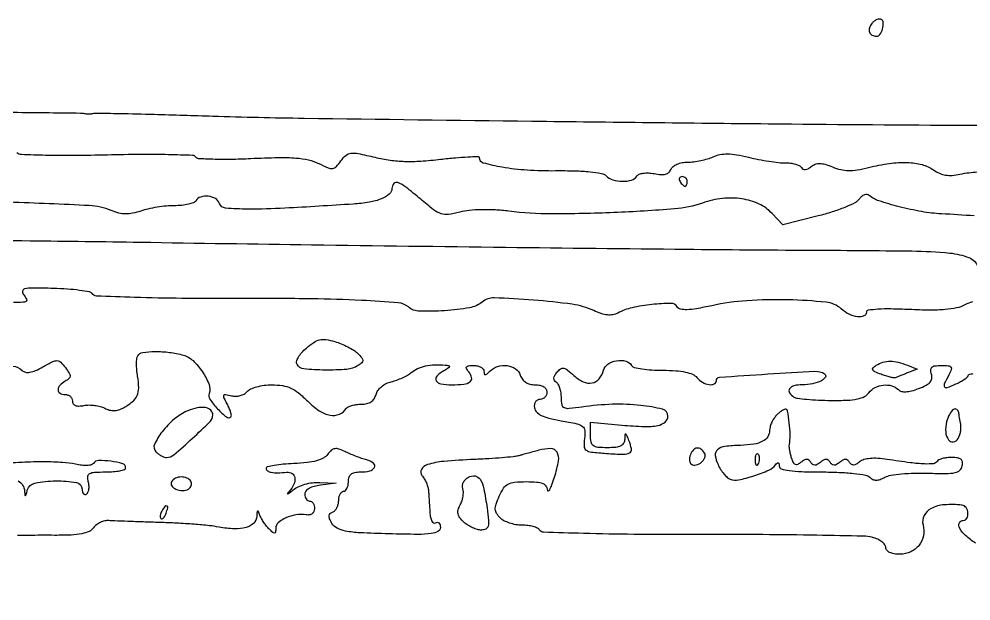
# Model space of a CAD drawing. Extents: x 0 to 5034, y 0 to 2560.
# Drawn here: x 1904 to 2100.6, y 2210.4 to 2330.6 of the extents above; entities that cross this region are included whole.
import ezdxf

# ---------------------------------------------------------------- set-up
doc = ezdxf.new("R2010")
doc.units = 0

msp = doc.modelspace()

# ---------------------------------------------------------------- linework, layer by layer
for points in [[(2080.121983, 2329.64698, 0.095583), (2079.611658, 2328.717562, 0.164461), (2079.624291, 2327.843604, 0.18615), (2080.150787, 2327.229256, 0.124174), (2081.059678, 2327, 0.243814), (2081.798952, 2327.383275, 0.082678), (2082.341344, 2328.508346, 0.08299), (2082.488758, 2329.745051, 0.247437), (2082.069633, 2330.456965, 0.157814), (2081.664621, 2330.556304, 0.080573), (2081.149765, 2330.43395, 0.06707), (2080.607076, 2330.117393, 0.054071)], [(2040.5, 2297, 0.029505), (2040.768994, 2296.617226, 0.035638), (2041.066025, 2296.29375, 0.038439), (2041.34829, 2296.065539, 0.151918), (2041.559017, 2296, 0.210953), (2041.727648, 2296.07446, 0.081139), (2041.870461, 2296.29375, 0.061769), (2041.967655, 2296.617151, 0.042167), (2042, 2297, 0.105053), (2041.918938, 2297.381556, 0.099167), (2041.688914, 2297.70625, 0.09642), (2041.345238, 2297.923877, 0.093332), (2040.940983, 2298, 0.108972), (2040.586039, 2297.921712, 0.182303), (2040.3746, 2297.70625, 0.161196), (2040.343488, 2297.3821, 0.082592)], [(1973.952579, 2261.475543, -0.022041), (1974.788998, 2260.561675, -0.17117), (1974.988591, 2260.028253, -0.221111), (1974.783604, 2259.564537, -0.03889), (1974, 2258.979149, -0.120883), (1971.654146, 2258.193241, -0.024335), (1967.221828, 2258.042446, -0.019986), (1962.816008, 2258.283322, -0.234839), (1961.398773, 2259.163789, -0.199713), (1961.299373, 2259.782342, -0.068893), (1961.635572, 2260.642828, -0.053431), (1962.328974, 2261.620704, -0.034231), (1963.320715, 2262.599444, -0.031246), (1964.851273, 2263.7579, -0.090102), (1966.069127, 2264.281005, -0.092511), (1967.374257, 2264.335181, -0.034086), (1969.183538, 2263.947362, -0.027332), (1970.530438, 2263.480062, -0.0224), (1971.913362, 2262.840136, -0.022963), (1973.13364, 2262.134789, -0.053933)], [(2087.5, 2259.03705), (2089.5, 2258.214671), (2087.5, 2257.453143, 0.001514), (2086.697604, 2257.144835, 0.001789), (2085.940625, 2256.848224, 0.00156), (2085.303246, 2256.593538, 0.011305), (2085, 2256.463221, -0.150813), (2084.677722, 2256.421377, -0.015634), (2083.919571, 2256.576262, -0.018317), (2083.008831, 2256.827743, -0.013666), (2082.024072, 2257.168765, -0.017051), (2080.741085, 2257.70336, -0.164003), (2080.315977, 2258.102587, -0.328666), (2080.37531, 2258.513459, -0.057164), (2081.024072, 2259.036039, -0.070417), (2082.407324, 2259.659214, -0.070749), (2083.906932, 2259.872712, -0.061303), (2085.583762, 2259.666614, -0.036358)], [(1938.816283, 2249.637002, 0.071954), (1936.03582, 2247.914517, 0.053329), (1933.526281, 2245.305403, 0.058813), (1931.960658, 2242.70476, 0.312025), (1932.243116, 2241.156884, 0.040171), (1932.76332, 2240.714169, 0.035528), (1933.368733, 2240.339835, 0.037251), (1933.965415, 2240.081715, 0.083648), (1934.450444, 2240, 0.177793), (1935.95051, 2240.550815, 0.00987), (1939.749547, 2243.90681, 0.009268), (1943.434602, 2247.422148, 0.20022), (1944, 2248.777488, 0.213376), (1943.565143, 2249.750087, 0.142347), (1942.447851, 2250.285823, 0.091907), (1940.764593, 2250.253863, 0.052219)], [(2060.25, 2248.504169, 0.044589), (2059.771502, 2247.851714, 0.034278), (2059.367188, 2247.065779, 0.035187), (2059.089699, 2246.271894, 0.066576), (2059, 2245.601223, -0.143458), (2058.61377, 2244.28279, -0.131703), (2057.566915, 2243.328927, -0.082828), (2055.738819, 2242.739758, -0.029598), (2053, 2242.5, 0.02377), (2049.749595, 2242.253571, 0.147165), (2048.234793, 2241.58538, 0.254507), (2047.788467, 2240.4163, 0.075668), (2048.344403, 2238.517223, 0.033479), (2048.888329, 2237.528083, 0.032247), (2049.56561, 2236.607264, 0.033938), (2050.268955, 2235.876809, 0.091688), (2050.878951, 2235.499798, 0.146379), (2052.575722, 2235.363713, 0.02479), (2055.751033, 2236.209206, 0.025401), (2058.83273, 2237.371254, 0.132853), (2060.234687, 2238.494667, -0.046328), (2060.546727, 2238.847811, -0.274032), (2060.777799, 2238.899385, -0.271475), (2060.935643, 2238.721324, -0.045748), (2060.984687, 2238.25, 0.320935), (2061.421197, 2237.65551, 0.043899), (2063.00956, 2237.285946, 0.027775), (2065.625714, 2237.06218, 0.007448), (2069.8, 2237, -0.010863), (2073.339558, 2236.923091, -0.01664), (2076.398611, 2236.687918, -0.013969), (2078.833445, 2236.349912, -0.156131), (2079.692641, 2235.907359, 0.086804), (2080.317921, 2235.468266, 0.110522), (2081.004089, 2235.315617, 0.086474), (2081.816572, 2235.458239, 0.036294), (2082.834236, 2235.911286, -0.082269), (2084.041966, 2236.321226, -0.017007), (2086.276071, 2236.611145, -0.017447), (2088.923847, 2236.770593, -0.015659), (2091.673866, 2236.753927, 0.007955), (2095.439884, 2236.673071, 0.053134), (2097.302371, 2236.861092, 0.13023), (2098.297721, 2237.361424, 0.164854), (2098.805595, 2238.25, 0.086846), (2098.821369, 2239.070692, 0.186837), (2098.510159, 2239.609907, 0.133295), (2097.820629, 2239.911981, 0.036985), (2096.632341, 2240, 0.029829), (2095.633066, 2239.940333, 0.035896), (2094.709323, 2239.761681, 0.038777), (2093.975399, 2239.501805, 0.15098), (2093.616625, 2239.188702, -0.23241), (2092.854755, 2238.710508, -0.035939), (2091.020048, 2238.651871, -0.023112), (2088.104132, 2238.903593, -0.00544), (2083.259568, 2239.602155, 0.023238), (2081.364626, 2239.806879, 0.038221), (2079.753387, 2239.782303, 0.046674), (2078.471903, 2239.54257, 0.104), (2077.598596, 2239.081827, -0.040114), (2076.899439, 2238.590526, -0.123975), (2076.349706, 2238.429072, -0.170826), (2075.89604, 2238.569116, -0.095141), (2075.5, 2239, 0.084648), (2075.108716, 2239.443912, 0.171511), (2074.675222, 2239.597117, 0.131763), (2074.158243, 2239.458472, 0.042198), (2073.5, 2239, -0.042198), (2072.841757, 2238.541528, -0.131763), (2072.324778, 2238.402883, -0.171511), (2071.891284, 2238.556088, -0.084648), (2071.5, 2239, 0.084648), (2071.108716, 2239.443912, 0.171511), (2070.675222, 2239.597117, 0.131763), (2070.158243, 2239.458472, 0.042198), (2069.5, 2239, -0.042198), (2068.841757, 2238.541528, -0.131763), (2068.324778, 2238.402883, -0.171511), (2067.891284, 2238.556088, -0.084648), (2067.5, 2239, 0.085171), (2067.108494, 2239.443236, 0.171502), (2066.673983, 2239.595794, 0.131355), (2066.155362, 2239.456021, 0.042089), (2065.49507, 2238.995909, -0.059551), (2064.816767, 2238.557529, -0.219894), (2064.319571, 2238.546638, -0.177278), (2063.91713, 2238.930605, -0.037679), (2063.549579, 2239.843792, -0.017694), (2063.324033, 2240.652618, -0.01798), (2063.157606, 2241.47107, -0.018079), (2063.064554, 2242.191238, -0.067513), (2063.083902, 2242.646442, 0.049416), (2063.239152, 2244.618926, 0.023328), (2063.068369, 2247.169685, 0.014433), (2062.722258, 2249.584384, 0.379328), (2062.25, 2249.961963, 0.115339), (2061.879234, 2249.855212, 0.029973), (2061.353125, 2249.518045, 0.028844), (2060.783631, 2249.050382, 0.02593)], [(2095.553053, 2247.355355, 0.078886), (2095.368596, 2245.275573, 0.134103), (2095.939884, 2243.637685, 0.29072), (2096.926006, 2243.217575, 0.216834), (2097.933487, 2243.89238, 0.057395), (2098.236153, 2244.537104, 0.036849), (2098.441315, 2245.338634, 0.03677), (2098.527044, 2246.164681, 0.055712), (2098.468357, 2246.88402, -0.003671), (2098.342024, 2247.557714, -0.003475), (2098.223177, 2248.245618, -0.003452), (2098.126431, 2248.855882, -0.012164), (2098.076511, 2249.25, 0.232013), (2097.661957, 2249.914731, 0.309675), (2096.971818, 2249.884759, 0.113158), (2096.133141, 2248.891908, 0.057603)], [(2042.650663, 2240.532025, 0.052515), (2042.49115, 2239.935939, 0.0638), (2042.47433, 2239.358368, 0.075783), (2042.594901, 2238.88537, 0.15532), (2042.84142, 2238.598008, 0.201697), (2043.840733, 2238.441329, 0.114471), (2044.95006, 2239.005503, 0.122857), (2045.647708, 2239.966627, 0.238621), (2045.569098, 2240.888197, 0.090551), (2044.818057, 2241.720393, 0.196846), (2044.002606, 2241.94369, 0.189342), (2043.241545, 2241.532165, 0.083805)], [(2056.683114, 2238.8125, -0.054073), (2056.461564, 2238.395823, -0.470617), (2056.279315, 2238.37858, -0.168741), (2056.137993, 2238.670344, -0.018894), (2056.078947, 2239.416667, -0.028489), (2056.089945, 2240.112848, -0.077125), (2056.200665, 2240.592839, -0.208169), (2056.385309, 2240.77538, -0.296942), (2056.604167, 2240.729167, -0.126455), (2056.797407, 2240.402231, -0.060344), (2056.876576, 2239.916927, -0.05415), (2056.839148, 2239.359369, -0.051402)], [(1935.495635, 2234.992937, 0.297796), (1935.516867, 2234.153619, 0.139875), (1936.392312, 2233.433007, 0.101471), (1937.764834, 2233.142627, 0.140875), (1938.968425, 2233.480485, 0.086192), (1939.331173, 2233.802209, 0.093967), (1939.551012, 2234.218446, 0.100284), (1939.595054, 2234.663497, 0.113563), (1939.457295, 2235.069098, 0.156901), (1938.666002, 2235.743695, 0.10385), (1937.483348, 2235.968366, 0.102435), (1936.296528, 2235.698754, 0.148498)], [(2000.645142, 2229.57232, -0.010762), (2000.943232, 2226.984685, -0.086674), (2000.848223, 2225.795824, -0.217002), (2000.379092, 2225.215737, -0.116366), (1999.464665, 2225, -0.070393), (1998.642977, 2225.116258, -0.035693), (1997.660601, 2225.477598, -0.034583), (1996.681524, 2226.003552, -0.043394), (1995.860919, 2226.625867, -0.043176), (1995.023415, 2227.526789, -0.114384), (1994.655144, 2228.319601, -0.122262), (1994.685616, 2229.160163, -0.053011), (1995.109181, 2230.204007, 0.04532), (1995.469416, 2231.0541, 0.039833), (1995.689795, 2231.992703, 0.041905), (1995.749333, 2232.876939, 0.087693), (1995.618537, 2233.551694, -0.122346), (1995.543747, 2234.157044, -0.085729), (1995.742137, 2234.818012, -0.077485), (1996.178658, 2235.432975, -0.072284), (1996.791238, 2235.903047, -0.162397), (1998.173599, 2236.166354, -0.226298), (1999.211687, 2235.487921, -0.08757), (1999.980765, 2233.517597, -0.015309)], [(1933.458881, 2228.933469, 0.049364), (1933.242038, 2228.490157, 0.059701), (1933.133355, 2228.040231, 0.070517), (1933.142323, 2227.651151, 0.156651), (1933.276326, 2227.390341, 0.281567), (1933.50546, 2227.335123, 0.118528), (1933.786868, 2227.507038, 0.069269), (1934.083816, 2227.899181, 0.035865), (1934.345077, 2228.456872, 0.029555), (1934.696703, 2229.564815, 0.344086), (1934.525317, 2229.954259, 0.36195), (1934.120758, 2229.871774, 0.030391)]]:
    msp.add_lwpolyline(points, format="xyb", close=True)
for points in [[(2299.409455, 2306.110453, 0.000579), (2255, 2306.46883, -0.000699), (2226.867962, 2306.702596, -0.000718), (2198.984375, 2307.013309, -0.000694), (2174.796345, 2307.351141, -0.003037), (2160.5, 2307.657537, 0.002287), (2147.905071, 2307.94638, 0.000987), (2131.121875, 2308.221332, 0.000977), (2113.25962, 2308.443788, 0.001294), (2097, 2308.572431, -0.001156), (2058.710808, 2308.86483, -0.000565), (2009.872766, 2309.405908, -0.000394), (1962.867811, 2310.016841, -0.004328), (1944, 2310.440312, 0.000504), (1931.875795, 2310.80521, 0.002232), (1924.740767, 2310.980884, 0.001099), (1919.754216, 2311.070432, 0.091042), (1919, 2310.944205, -0.069888), (1918.739982, 2310.889366, -0.023783), (1918.353125, 2310.881337, -0.023112), (1917.919545, 2310.913053, -0.024635), (1917.5, 2310.984422, 0.051655), (1916.688691, 2311.077756, 0.000078), (1901.8125, 2311.243841, 0.000637)], [(1903.525087, 2302.97918, 0.165145), (1904.459477, 2302.621712, 0.003567), (1909.416005, 2302.468401, 0.00769), (1915.33179, 2302.418659, 0.004821), (1922.251939, 2302.533631, -0.004736), (1929.050179, 2302.647729, -0.007546), (1934.864152, 2302.60249, -0.00261), (1939.831809, 2302.462906, -0.251062), (1940.427162, 2302.117854, 0.244757), (1940.989455, 2301.782977, 0.00634), (1944.00959, 2301.648827, 0.012019), (1947.646991, 2301.620923, 0.007749), (1951.859979, 2301.755213, -0.006668), (1957.538776, 2301.948524, -0.02373), (1961.176184, 2301.851172, -0.037143), (1963.772066, 2301.462928, -0.060079), (1965.872598, 2300.713443, 0.015506), (1967.808984, 2299.821317, 0.129822), (1968.754604, 2299.685627, 0.177836), (1969.50035, 2300.06226, 0.035044), (1970.460108, 2301.246509, -0.06027), (1971.497016, 2302.401896, -0.154529), (1972.514622, 2302.84704, -0.077386), (1974.030288, 2302.773115, -0.008062), (1977.518443, 2301.995576, 0.024044), (1980.618147, 2301.407895, 0.027426), (1983.626498, 2301.153232, 0.024076), (1986.953469, 2301.214892, 0.012806), (1991.056097, 2301.594585, -0.006601), (1994.1023, 2301.914682, -0.011111), (1996.666478, 2302.092599, -0.004913), (1998.791269, 2302.171734, -0.422262), (1999, 2301.968646, 0.33776), (1999.827543, 2300.883357, 0.024184), (2003.766266, 2300.004569, 0.026904), (2008.900474, 2299.399208, 0.018265), (2014.785979, 2299.239999, -0.009347), (2018.777492, 2299.203223, -0.018676), (2021.927134, 2298.997401, -0.019009), (2024.279512, 2298.66442, -0.152866), (2025.235979, 2298.164021, 0.125296), (2026.636272, 2297.332041, 0.069313), (2028.615681, 2297.036108, 0.072349), (2030.491189, 2297.289789, 0.186708), (2031.562263, 2298.100744, -0.160981), (2032.032183, 2298.494947, -0.059048), (2032.880257, 2298.721294, -0.049273), (2033.962787, 2298.769379, -0.035845), (2035.159338, 2298.618132, 0.031266), (2036.5329, 2298.431731, 0.081391), (2037.523362, 2298.521168, 0.118731), (2038.206461, 2298.884503, 0.120376), (2038.645046, 2299.517389, -0.136288), (2039.070429, 2300.091938, -0.063328), (2039.874712, 2300.569785, -0.055145), (2040.916912, 2300.891519, -0.047347), (2042.059936, 2301, 0.031592), (2043.326396, 2301.080099, 0.020114), (2044.783165, 2301.324988, 0.020198), (2046.198502, 2301.682106, 0.035008), (2047.334052, 2302.106343, -0.059013), (2048.751444, 2302.559806, -0.051311), (2050.305217, 2302.698797, -0.03978), (2052.184655, 2302.523819, -0.017495), (2054.631105, 2302.009179, 0.012238), (2056.694494, 2301.55242, 0.010761), (2058.868011, 2301.175169, 0.010877), (2060.843943, 2300.919692, 0.031717), (2062.217442, 2300.860025, -0.034558), (2063.303225, 2300.806682, -0.039871), (2064.319226, 2300.602973, -0.043833), (2065.132232, 2300.292133, -0.142051), (2065.55647, 2299.90863, 0.126625), (2065.918204, 2299.561143, 0.149652), (2066.379823, 2299.459706, 0.107207), (2066.940431, 2299.629685, 0.046216), (2067.588124, 2300.073136, -0.080964), (2068.430847, 2300.568203, -0.096729), (2069.336105, 2300.729863, -0.069968), (2070.454614, 2300.554118, -0.02429), (2071.995184, 2300.001995, 0.041398), (2073.681399, 2299.461944, 0.052763), (2075.3011, 2299.263724, 0.044979), (2077.118105, 2299.397607, 0.02081), (2079.438908, 2299.8803, -0.026181), (2083.776421, 2300.733959, -0.044654), (2087.461836, 2300.928459, -0.054906), (2090.49475, 2300.481788, -0.089006), (2092.853342, 2299.39017, 0.050379), (2094.091749, 2298.696904, 0.062839), (2095.356168, 2298.32762, 0.058928), (2096.736669, 2298.271096, 0.037653), (2098.325848, 2298.514641, -0.031992), (2100.171399, 2298.818874, -0.005673), (2103.663263, 2299.127198, -0.006118)], [(2101.276908, 2289.892698, 0.004068), (2094.5, 2290.313326, -0.02991), (2090.418143, 2290.779256, -0.019327), (2085.766446, 2291.780973, -0.01677), (2081.561828, 2293.009584, -0.099934), (2079.584798, 2294.13378, 0.166499), (2079.144947, 2294.312667, 0.106459), (2078.594632, 2294.226215, 0.083559), (2078.014813, 2293.88284, 0.059576), (2077.499197, 2293.32979, -0.1209), (2076.632605, 2292.601656, -0.017763), (2074.525928, 2291.654201, -0.019187), (2071.904811, 2290.701143, -0.015421), (2069.020968, 2289.87333), (2061.713137, 2288.017485), (2059.509765, 2290.394962, 0.097936), (2056.82517, 2292.344693, 0.070964), (2053.276088, 2293.408416, 0.064779), (2049.246604, 2293.489544, 0.057597), (2045.158205, 2292.556766, -0.065629), (2039.347421, 2291.328506, -0.008752), (2026.809763, 2290.578665, -0.010707), (2013.994387, 2290.31183, -0.030914), (2005.134091, 2290.865457, 0.017675), (2002.289859, 2291.118874, 0.018593), (1999.482583, 2291.164734, 0.019856), (1996.957199, 2291.011624, 0.040165), (1994.998679, 2290.654125, -0.032797), (1992.673207, 2290.194185, -0.112829), (1991.15166, 2290.339192, -0.083915), (1989.606363, 2291.157807, -0.013338), (1986.93459, 2293.323994, 0.010273), (1983.863223, 2295.845512, 0.076509), (1982.223653, 2296.771544, 0.30934), (1981.383289, 2296.567146, 0.185121), (1981, 2295.567388, -0.221811), (1980.459064, 2294.408018, -0.078396), (1978.848757, 2293.440089, -0.053671), (1976.324439, 2292.721022, -0.026301), (1973, 2292.327992, -0.002646), (1958.863735, 2291.481697, -0.014754), (1951.271041, 2291.29187, -0.020259), (1946.64572, 2291.50026, -0.287244), (1945.379825, 2292.452576, 0.169231), (1944.528541, 2293.45979, 0.105919), (1943.049669, 2293.954415, 0.107279), (1941.513432, 2293.797131, 0.177183), (1940.5, 2293, -0.167604), (1940.025811, 2292.612524, -0.032507), (1938.949684, 2292.29375, -0.031299), (1937.587256, 2292.073296, -0.024465), (1936.090206, 2292, 0.023843), (1934.406757, 2291.919678, 0.015585), (1932.478144, 2291.67436, 0.015685), (1930.609069, 2291.316733, 0.02876), (1929.118423, 2290.891438, -0.032561), (1927.442946, 2290.427139, -0.055372), (1925.997093, 2290.28995, -0.057105), (1924.587615, 2290.474387, -0.037142), (1923.026313, 2290.989101, 0.08584), (1918.465795, 2292.015812, 0.003651), (1901.896958, 2292.726671, 0.006878)], [(1879.296691, 2284.982025, -0.000966), (1906.269327, 2284.767719, -0.001606), (1929, 2284.470151, 0.000643), (1964.409268, 2283.938388, 0.000446), (2004.447164, 2283.42434, 0.000436), (2041.782052, 2283.010819, 0.001347), (2067, 2282.821426, -0.001627), (2088.357468, 2282.649061, -0.021626), (2096.212381, 2282.219986, -0.0682), (2100.161537, 2281.278616, -0.212432), (2102.044678, 2279.382489, 0.052674)], [(2100.917619, 2272.17281, 0.038439), (2099.352759, 2271.507989, -0.067688), (2097.618197, 2270.887747, -0.031352), (2095.245134, 2270.539866, -0.023269), (2092.089161, 2270.425106, -0.009739), (2087.835614, 2270.551303, 0.008482), (2084.141423, 2270.670202, 0.019584), (2081.365281, 2270.603696, 0.017502), (2079.361904, 2270.406502, 0.375741), (2079, 2269.992907, -0.306719), (2078.476944, 2269.22046, -0.128054), (2077.166886, 2269.055, -0.081887), (2075.414513, 2269.582696, -0.070029), (2073.816885, 2270.665716, 0.160209), (2070.658953, 2272.067809, 0.018649), (2062.840429, 2272.55971, 0.023358), (2054.319942, 2272.379299, 0.036725), (2047.07518, 2271.348779, -0.009436), (2043.908549, 2270.720572, -0.035688), (2041.900805, 2270.507717, -0.061967), (2040.616287, 2270.622989, -0.203737), (2039.935742, 2271.103971, 0.263735), (2038.637395, 2271.815785, 0.022437), (2034.696247, 2271.582604, 0.029215), (2030.591224, 2270.910121, 0.067746), (2027.672, 2269.824376, -0.078923), (2026.653376, 2269.471093, -0.068969), (2025.525544, 2269.427532, -0.055537), (2024.223282, 2269.705202, -0.028593), (2022.672, 2270.32158, 0.073815), (2018.239931, 2271.634584, 0.015824), (2010.24598, 2272.509437, 0.01088), (2002.126564, 2272.961345, 0.183666), (1999.629747, 2272.107681, -0.131602), (1997.037577, 2270.91564, -0.025659), (1991.885374, 2270.304741, -0.024102), (1986.722764, 2270.209123, -0.167297), (1984.392021, 2271.089614, 0.154265), (1982.313323, 2271.935839, 0.007302), (1974.693309, 2272.438618, 0.009704), (1964.455105, 2272.765083, 0.003937), (1950.5, 2272.829217, -0.002763), (1937.623322, 2272.858152, -0.006145), (1927.820117, 2273.054861, -0.002179), (1919.949262, 2273.34395, -0.242289), (1919.064095, 2273.846643, 0.206758), (1918.534674, 2274.19664, 0.01091), (1916.485957, 2274.515804, 0.015698), (1913.963742, 2274.772262, 0.010649), (1911.079588, 2274.912657, 0.004434), (1906.722146, 2274.993162, 0.056864), (1905.101939, 2274.824047, 0.338619), (1904.691455, 2274.33689, 0.187117), (1904.952033, 2273.557797, -0.049323), (1905.527922, 2272.705379, -0.374929), (1905.429583, 2272.269353, -0.148496), (1904.777055, 2272.040936, -0.010471), (1902.822445, 2272, -0.030224)], [(1902.695005, 2258.8764, -0.173891), (1904.643378, 2257.956622, 0.149064), (1905.310299, 2257.601365, 0.092308), (1906.204995, 2257.592948, 0.060415), (1907.375701, 2257.94916, 0.023487), (1908.89301, 2258.706622, -0.011802), (1910.944627, 2259.791411, -0.124978), (1911.862115, 2259.990913, -0.191029), (1912.586276, 2259.674391, -0.034914), (1913.559552, 2258.545304, -0.0201), (1914.338627, 2257.410013, -0.145759), (1914.514325, 2256.779474, -0.214146), (1914.281567, 2256.28461, -0.049798), (1913.50992, 2255.745614, 0.076763), (1912.418427, 2254.892485, 0.189865), (1912.049207, 2253.965054, 0.273104), (1912.455372, 2253.271193, 0.127687), (1913.5, 2253, -0.089563), (1914.072686, 2252.896587, -0.095204), (1914.559375, 2252.60011, -0.099823), (1914.884993, 2252.158026, -0.109396), (1915, 2251.638672, 0.147337), (1915.165809, 2251.088202, 0.157138), (1915.604701, 2250.73767, 0.099943), (1916.345021, 2250.615933, 0.038178), (1917.387941, 2250.733828, -0.046687), (1918.440443, 2250.83473, -0.032785), (1919.62899, 2250.759425, -0.033218), (1920.767662, 2250.534252, -0.057502), (1921.663764, 2250.179948, 0.056301), (1922.624777, 2249.797316, 0.071219), (1923.572676, 2249.678944, 0.069698), (1924.531673, 2249.830888, 0.05109), (1925.525823, 2250.249329, 0.046647), (1927.366811, 2251.491894, 0.115315), (1928.351818, 2252.776259, 0.109779), (1928.692198, 2254.405597, 0.039998), (1928.472689, 2256.76701, -0.021139), (1928.299247, 2258.089839, -0.024254), (1928.2488, 2259.363089, -0.024381), (1928.310564, 2260.433239, -0.112261), (1928.510513, 2261.01701, -0.223212), (1929.527169, 2261.680186, -0.031958), (1932.072528, 2261.871139, -0.034179), (1935.065331, 2261.699328, -0.036684), (1937.935129, 2261.120549, -0.12369), (1939.908294, 2259.994784, -0.053883), (1941.86193, 2257.668413, -0.054114), (1943.214885, 2255.086962, -0.183989), (1943.234892, 2253.220053, 0.245732), (1943.390611, 2252.01702, 0.035509), (1945.001093, 2250.032094, 0.036156), (1946.814921, 2248.356179, 0.38184), (1947.741344, 2248.40801, 0.240531), (1947.836121, 2248.700556, 0.031271), (1947.687575, 2249.360764, 0.030825), (1947.394526, 2250.17502, 0.021078), (1946.967535, 2251.060662, -0.011917), (1946.292071, 2252.398463, -0.235492), (1946.300481, 2252.845171, -0.32781), (1946.645999, 2253.014586, -0.01953), (1947.849747, 2252.749543, 0.067771), (1948.739655, 2252.641839, 0.060837), (1949.660742, 2252.768275, 0.06353), (1950.48409, 2253.101751, 0.091845), (1951.085677, 2253.603235, -0.116984), (1951.800619, 2254.1413, -0.036706), (1953.072778, 2254.5897, -0.034402), (1954.614788, 2254.897017, -0.031996), (1956.222445, 2255, -0.038372), (1958.389141, 2254.833475, -0.069798), (1960.086001, 2254.321966, -0.062725), (1961.692697, 2253.320379, -0.025675), (1963.605058, 2251.594942, 0.050572), (1966.000624, 2249.640485, 0.100427), (1968.263767, 2248.728414, 0.144078), (1970.165144, 2248.92547, 0.158243), (1971.574601, 2250.120707, -0.14484), (1971.95367, 2250.45963, -0.040924), (1972.70294, 2250.741708, -0.037574), (1973.642547, 2250.935251, -0.032018), (1974.652637, 2251, 0.054376), (1975.798289, 2251.124961, 0.091262), (1976.687571, 2251.500218, 0.101775), (1977.320801, 2252.131907, 0.082181), (1977.713111, 2253.010939, -0.096834), (1978.108165, 2253.831182, -0.058417), (1978.853018, 2254.61705, -0.055125), (1979.818134, 2255.256764, -0.060705), (1980.869492, 2255.645247, 0.028044), (1981.986522, 2255.977074, 0.021384), (1983.167913, 2256.459372, 0.021803), (1984.238823, 2257.008696, 0.04655), (1985, 2257.541362, -0.072956), (1986.294642, 2258.349374, -0.048864), (1987.957276, 2258.89052, -0.043779), (1989.891714, 2259.142457, -0.0347), (1992, 2259.084746, -0.030275), (1992.724566, 2258.969844, -0.412344), (1992.855503, 2258.765918, -0.198432), (1992.657326, 2258.478216, -0.012106), (1991.75, 2257.919901, 0.063065), (1990.283047, 2256.796884, 0.333704), (1990.143574, 2255.856816, 0.231806), (1991.090809, 2255.18293, 0.040719), (1993.333333, 2255, 0.026285), (1995.863727, 2255.133116, 0.135706), (1997.156178, 2255.641683, 0.299853), (1997.458198, 2256.486051, 0.113885), (1996.868879, 2257.657991, -0.043547), (1996.398488, 2258.33724, -0.299279), (1996.422808, 2258.723116, -0.210175), (1996.823966, 2258.948531, -0.024411), (1997.877555, 2259, -0.054585), (1998.689496, 2258.911096, -0.07425), (1999.376532, 2258.6475, -0.093835), (1999.837528, 2258.257865, -0.172164), (2000, 2257.8, 0.051663), (2000.056215, 2257.257401, 0.354955), (2000.25, 2257.1, 0.180052), (2000.578624, 2257.222304, 0.018208), (2001.2, 2257.8, -0.121252), (2002.826264, 2258.783853, -0.107677), (2004.799595, 2258.958391, -0.118202), (2006.527227, 2258.304907, -0.168193), (2007.5, 2257, 0.082373), (2007.931461, 2256.154187, 0.089468), (2008.602911, 2255.520776, 0.08347), (2009.494594, 2255.131908, 0.061248), (2010.567388, 2255, -0.049666), (2011.573533, 2254.899811, -0.088745), (2012.344565, 2254.595845, -0.116855), (2012.825469, 2254.115124, -0.139121), (2013, 2253.5, -0.092998), (2012.89257, 2252.927402, -0.096319), (2012.585367, 2252.440625, -0.099231), (2012.12705, 2252.114834, -0.105426), (2011.588484, 2252, 0.129569), (2011.070393, 2251.863451, 0.118065), (2010.665522, 2251.485938, 0.10317), (2010.439066, 2250.918461, 0.079392), (2010.428616, 2250.25, 0.158653), (2010.85365, 2249.386711, 0.087452), (2011.818045, 2248.692161, 0.052784), (2013.434127, 2248.112811, 0.016983), (2015.930774, 2247.594263, -0.009829), (2019.180291, 2246.967694, -0.109831), (2020.371422, 2246.422966, -0.216393), (2020.837563, 2245.563324, -0.05415), (2020.776164, 2243.928264, 0.045233), (2020.684727, 2242.277191, 0.237807), (2021.10875, 2241.504738, 0.124402), (2022.190265, 2241.104672, 0.009714), (2025.281277, 2240.834001, 0.009313), (2028.883926, 2240.656279, 0.138363), (2030.097499, 2240.958818, 0.320138), (2030.459686, 2241.744718, 0.048706), (2029.945153, 2243.5, 0.005424), (2029.469286, 2244.646805, 0.225794), (2029.273916, 2244.819017, 0.473075), (2029.129354, 2244.718964, 0.010373), (2029.070285, 2243.75, -0.120004), (2028.833489, 2242.92343, -0.150414), (2028.255222, 2242.38002, -0.089678), (2027.213577, 2242.084023, -0.024502), (2025.5, 2242, -0.021334), (2023.503051, 2242.085244, -0.141369), (2022.580862, 2242.4389, -0.189089), (2022.129836, 2243.174617, -0.044076), (2022, 2244.644605), (2022, 2247.28921), (2028.51308, 2246.681009, 0.013811), (2033.116803, 2246.379076, 0.056827), (2035.898596, 2246.589952, 0.122521), (2037.423511, 2247.294888, 0.227285), (2038, 2248.497583, 0.342028), (2036.878903, 2249.944758, 0.036359), (2032.403166, 2250.758706, 0.035306), (2026.566712, 2250.972561, 0.027612), (2020.25, 2250.407825, -0.010634), (2017.597352, 2250.079601, -0.132708), (2016.606645, 2250.241547, -0.24677), (2016.13177, 2250.852133, -0.044315), (2016, 2252.335948, 0.037826), (2015.922566, 2253.358029, 0.041515), (2015.691986, 2254.324436, 0.04557), (2015.354593, 2255.104386, 0.130195), (2014.951442, 2255.530011, -0.114206), (2014.568821, 2255.909281, -0.159835), (2014.452726, 2256.372878, -0.113221), (2014.625829, 2256.938291, -0.042563), (2015.101532, 2257.622339, -0.069883), (2015.836445, 2258.291407, -0.202915), (2016.496318, 2258.424209, -0.120075), (2017.285847, 2258.051745, -0.018598), (2018.599209, 2256.906798, 0.080863), (2020.510791, 2255.619084, 0.153493), (2022.333725, 2255.386636, 0.175489), (2023.796577, 2256.234378, 0.111043), (2024.711571, 2258.005047, -0.183735), (2025.616523, 2259.274808, -0.104872), (2027.389846, 2259.981459, -0.106412), (2029.276389, 2259.90255, -0.1932), (2030.5, 2259, 0.198496), (2031.04244, 2258.608371, 0.019827), (2032.645682, 2258.29375, 0.022525), (2034.662737, 2258.072838, 0.016012), (2036.936572, 2258, -0.016413), (2039.607151, 2257.912313, -0.035917), (2041.633233, 2257.632063, -0.048199), (2043.101653, 2257.16884, -0.119609), (2044, 2256.5, 0.087354), (2045.132942, 2255.538339, 0.092766), (2046.503149, 2255.046638, 0.145088), (2047.562093, 2255.183605, 0.296781), (2048, 2255.856387, -0.393214), (2048.655089, 2256.560585, -0.002158), (2058.660276, 2257.241084, -0.003557), (2068.374749, 2257.790331, -0.151887), (2070.355972, 2257.279997, -0.411241), (2070.520469, 2256.598672, -0.143576), (2069.697941, 2255.844341, -0.065562), (2067.880217, 2255.229765, -0.047418), (2065.75, 2255.015313, 0.055718), (2064.040426, 2254.814567, 0.189079), (2063.131826, 2254.190349, 0.304567), (2063.128637, 2253.353928, 0.107854), (2064.0333, 2252.47942, 0.106912), (2064.750808, 2252.225159, 0.009057), (2066.709464, 2252.009966, 0.011685), (2069.079449, 2251.848689, 0.008777), (2071.692631, 2251.778058, 0.011884), (2075.007856, 2251.825462, 0.040291), (2077.154363, 2252.081245, 0.065324), (2078.584511, 2252.570471, 0.120417), (2079.519573, 2253.357655, -0.116823), (2080.772389, 2254.427604, -0.092135), (2082.486211, 2254.939942, -0.094201), (2084.235544, 2254.797743, -0.129833), (2085.591744, 2254.008256, 0.139177), (2086.226254, 2253.654319, 0.071181), (2087.141735, 2253.571591, 0.051977), (2088.328079, 2253.758009, 0.025306), (2089.789783, 2254.226754, 0.027801), (2091.311404, 2254.899909, 0.094155), (2092.165733, 2255.562758, 0.147889), (2092.50861, 2256.311305, 0.11126), (2092.430652, 2257.218498, -0.0707), (2092.282998, 2258.098895, -0.222896), (2092.517522, 2258.633185, -0.15122), (2093.169723, 2258.92318, -0.029564), (2094.467796, 2259, -0.020543), (2095.913486, 2258.940577, -0.204696), (2096.437768, 2258.663636, -0.26566), (2096.522534, 2258.14394, -0.033451), (2096.035184, 2257.065741, 0.013445), (2095.090917, 2255.181265, 0.281756), (2095.158145, 2254.581649, 0.329225), (2095.696867, 2254.430364, 0.016302), (2097.5, 2255.181954, 0.018238), (2098.457679, 2255.661214, 0.026125), (2099.265625, 2256.159588, 0.024432), (2099.864679, 2256.618595, 0.220508), (2100, 2256.910515, -0.339433), (2100.177308, 2257.141605, -0.023759), (2101.028125, 2257.326839, -0.025886)], [(1934, 2208.147845, -0.000099), (1986.483819, 2208.313269, -0.002098)], [(2101.542326, 2222.29604, -0.040422), (2099.470396, 2223.865499, -0.086774), (2098.231952, 2225.433169, -0.235105), (2098.196573, 2226.483529, -0.293693), (2099, 2227, 0.27227), (2099.743637, 2227.437362, 0.147788), (2099.976386, 2228.508124, 0.128605), (2099.584028, 2229.6344, 0.220242), (2098.75, 2230.141405, 0.046496), (2095.088633, 2230.213617, 0.09911), (2092.37238, 2229.459593, 0.158107), (2090.906664, 2228.00389, 0.184809), (2090.693132, 2226.065465, -0.111204), (2090.769668, 2223.833722, -0.119293), (2089.871839, 2221.848245, -0.118725), (2088.161133, 2220.48649, -0.109425), (2085.964816, 2220, -0.035495), (2084.714512, 2220.08887, -0.074368), (2083.78263, 2220.367342, -0.110593), (2083.208765, 2220.811926, -0.174585), (2083, 2221.391592, 0.164137), (2082.803487, 2221.97409, 0.066811), (2082.205148, 2222.573899, 0.056341), (2081.329429, 2223.099592, 0.045574), (2080.294122, 2223.462316, 0.05587), (2078.290151, 2223.733041, 0.001306), (2068.765421, 2223.923989, 0.002878), (2057.589361, 2224.054483, 0.001947), (2044.847224, 2224.080294, -0.002218), (2030.958373, 2224.115977, -0.005212), (2020.588051, 2224.296753, -0.001604), (2012.277571, 2224.554979, -0.250807), (2011.494085, 2225.00957, 0.149396), (2011.058969, 2225.391678, 0.039341), (2010.17688, 2225.709061, 0.03633), (2009.067616, 2225.927135, 0.030382), (2007.869554, 2226, -0.043904), (2006.605498, 2226.111208, -0.036658), (2005.298891, 2226.443148, -0.038145), (2004.14236, 2226.929831, -0.077863), (2003.348555, 2227.508588, -0.056943), (2002.611244, 2228.436118, -0.12995), (2002.349529, 2229.283913, -0.093707), (2002.502882, 2230.327525, -0.020991), (2003.164095, 2232.008588, -0.040785), (2004.056601, 2233.64915, -0.125382), (2004.981686, 2234.496496, -0.101606), (2006.316592, 2234.894249, -0.021771), (2008.744111, 2235, -0.017363), (2010.915239, 2234.924584, -0.078326), (2012.148152, 2234.641394, -0.151097), (2012.814633, 2234.100191, -0.133892), (2013.098869, 2233.25, 0.465148), (2013.291434, 2233.105546, 0.212736), (2013.579006, 2233.322521, 0.038304), (2014.049105, 2234.351281, 0.012046), (2014.594541, 2235.954327, 0.03192), (2015.414557, 2239.304423, 0.179783), (2015.091154, 2241.086415, 0.266107), (2013.805765, 2241.814448, 0.066543), (2011.323216, 2241.470403, -0.00089), (2010.132333, 2241.142333, -0.000784), (2008.888695, 2240.804207, -0.000787), (2007.766025, 2240.502756, -0.002381), (2007, 2240.302263, -0.0389), (2006.043089, 2240.134584, -0.003927), (2003.7375, 2239.931506, -0.004903), (2000.981748, 2239.737749, -0.003885), (1998, 2239.580714, 0.009933), (1991.696393, 2239.172229, 0.053394), (1988.325069, 2238.519437, 0.189325), (1987.089249, 2237.535975, 0.314034), (1987.196631, 2236.263074, -0.041651), (1987.679147, 2235.571919, -0.029698), (1988.104198, 2234.728552, -0.03016), (1988.415022, 2233.869474, -0.054788), (1988.546656, 2233.135217, -0.000823), (1988.601062, 2232.315566, -0.0003), (1988.675468, 2231.155196, -0.000298), (1988.755308, 2229.886298, -0.000356), (1988.82895, 2228.690983, 0.033812), (1988.965171, 2227.636051, 0.073843), (1989.239041, 2226.87021, 0.139152), (1989.601279, 2226.494679, 0.276881), (1990, 2226.5, -0.143354), (1990.379506, 2226.604544, -0.19146), (1990.70625, 2226.468587, -0.136032), (1990.926919, 2226.090011, -0.064424), (1991, 2225.525185, -0.27607), (1990.508852, 2224.703445, -0.093012), (1989.124033, 2224.26311, -0.033069), (1986.348052, 2224.106769, -0.004202), (1980.356493, 2224.216168, -0.005194), (1974.38765, 2224.437409, -0.033653), (1971.398445, 2224.781835, -0.074071), (1969.666583, 2225.37479, -0.141114), (1968.606493, 2226.37857, -0.029318), (1968.123952, 2227.319925, -0.119688), (1968.011735, 2227.947946, -0.192971), (1968.220817, 2228.388991, -0.099813), (1968.75, 2228.711903, 0.117948), (1969.228216, 2229.027775, 0.066887), (1969.632812, 2229.596101, 0.060898), (1969.90684, 2230.316562, 0.060526), (1970, 2231.083333, -0.050201), (1970.073823, 2231.816758, -0.070178), (1970.29375, 2232.436979, -0.090315), (1970.61825, 2232.854207, -0.184457), (1971, 2233, 0.191087), (1971.381882, 2233.151477, 0.088204), (1971.70625, 2233.5875, 0.068025), (1971.926307, 2234.234582, 0.048028), (1972, 2235, -0.075243), (1972.140646, 2235.92932, -0.147038), (1972.555123, 2236.545164, -0.125037), (1973.295286, 2236.891489, -0.04725), (1974.440983, 2237, 0.054917), (1976.43674, 2237.219863, 0.219143), (1977.391271, 2237.946876, 0.374263), (1977.193327, 2238.80062, 0.088578), (1975.764521, 2239.490854, -0.015242), (1974.734217, 2239.813872, -0.008527), (1973.500846, 2240.265971, -0.008501), (1972.268649, 2240.76586, -0.013674), (1971.238359, 2241.23806, 0.03475), (1970.019329, 2241.735767, 0.12092), (1969.177387, 2241.801133, 0.140812), (1968.475041, 2241.467926, 0.053873), (1967.738359, 2240.661766, -0.111711), (1966.838873, 2239.879922, -0.056037), (1965.433762, 2239.316932, -0.040135), (1963.458067, 2238.939212, -0.016877), (1960.758458, 2238.736557, 0.012234), (1958.556734, 2238.591818, 0.019955), (1956.701009, 2238.349176, 0.014843), (1955.254535, 2238.056558, 0.345386), (1955.008458, 2237.75, 0.263091), (1955.284615, 2237.248373, 0.091778), (1956.081238, 2236.939405, 0.052645), (1957.394836, 2236.831777, 0.019485), (1959.25, 2236.947704, -0.166772), (1960.382063, 2236.683679, -0.225173), (1960.939868, 2235.809981, -0.143078), (1960.722605, 2234.454894, -0.069461), (1959.75, 2232.976534, 0.028317), (1959.419177, 2232.553762, 0.731217), (1959.477818, 2232.477479, 0.079003), (1959.821925, 2232.667705, 0.007388), (1960.578741, 2233.276534, -0.06465), (1961.642064, 2233.9478, -0.039279), (1963.038065, 2234.466055, -0.037769), (1964.57772, 2234.780487, -0.0432), (1966.078741, 2234.839963), (1969.5, 2234.679926), (1966.25, 2234.276604, 0.035151), (1964.916995, 2234.015066, 0.062867), (1963.88574, 2233.591667, 0.086562), (1963.227865, 2233.051079, 0.179455), (1963, 2232.436642, 0.067853), (1963.074866, 2231.887507, 0.084471), (1963.29375, 2231.422013, 0.099699), (1963.61866, 2231.110736, 0.142256), (1964, 2231, -0.153984), (1964.381381, 2230.879694, -0.097924), (1964.70625, 2230.54091, -0.080432), (1964.925465, 2230.03473, -0.062123), (1965, 2229.437142, -0.105412), (1964.87124, 2228.833185, -0.127869), (1964.510775, 2228.382339, -0.117382), (1963.949041, 2228.139334, -0.079923), (1963.25, 2228.128785, 0.074266), (1961.162322, 2228.120764, 0.066287), (1959.079818, 2227.51181, 0.076458), (1957.520641, 2226.513563, 0.215416), (1957, 2225.361184, -0.030591), (1956.952818, 2224.59073, -0.344221), (1956.75, 2224.387897, -0.214893), (1956.407083, 2224.494329, -0.015278), (1955.660714, 2225.196429, -0.027818), (1955.105324, 2225.817312, -0.019097), (1954.54395, 2226.577679, -0.019298), (1954.058256, 2227.353774, -0.036655), (1953.739662, 2228.017857, 0.009408), (1953.413, 2228.806142, 0.380321), (1953.256677, 2228.878265, 0.308733), (1953.136092, 2228.728326, 0.007882), (1953.078947, 2227.817388, -0.192551), (1952.449951, 2226.436172, -0.122229), (1950.895218, 2225.546466, -0.078644), (1948.453319, 2225.253129, -0.037239), (1945.293713, 2225.608027, 0.021164), (1943.279534, 2225.900041, 0.005962), (1940.117528, 2226.184527, 0.005999), (1936.532506, 2226.420784, 0.006296), (1933, 2226.566463, -0.000894), (1929.600301, 2226.669893, -0.001087), (1926.415051, 2226.779432, -0.000914), (1923.735277, 2226.882326, -0.007571), (1922.519323, 2226.949695, 0.073682), (1921.67497, 2226.884885, 0.052638), (1920.776693, 2226.578322, 0.052653), (1919.962535, 2226.091095, 0.073869), (1919.368342, 2225.48906, -0.126587), (1918.438691, 2224.725544, -0.060383), (1916.957562, 2224.242697, -0.037841), (1914.735418, 2223.977301, -0.011559), (1911.34902, 2223.909206, 0.000996), (1908.580181, 2223.912029, 0.001129), (1905.9244, 2223.903448, 0.001026), (1903.667322, 2223.886425, 0.006248)], [(1903.801294, 2235.144466, -0.25337), (1905.116001, 2233.089485, 0.007115), (1905.190789, 2232.232825, 0.465437), (1905.299341, 2232.158839, 0.2615), (1905.427844, 2232.287119, 0.004778), (1905.689326, 2233.25, -0.287562), (1907.228101, 2234.698451, -0.044598), (1911.582519, 2235.161842, -0.046512), (1915.820507, 2234.83882, -0.365529), (1917, 2233.440983, 0.05878), (1917.065685, 2232.884171, 0.126121), (1917.266173, 2232.504431, 0.191145), (1917.562686, 2232.358858, 0.159385), (1917.90612, 2232.441979, 0.15438), (1918.21553, 2232.801315, 0.064046), (1918.392509, 2233.424696, 0.054994), (1918.422423, 2234.194768, 0.046215), (1918.289489, 2235.000996, -0.079591), (1918.185177, 2236.073776, -0.25568), (1918.555017, 2236.660348, -0.114788), (1919.533526, 2236.940701, -0.012616), (1921.883369, 2237, 0.02029), (1923.46123, 2237.064057, 0.032751), (1924.79074, 2237.26041, 0.03526), (1925.759631, 2237.541744, 0.314194), (1926, 2237.886501, 0.3355), (1925.390039, 2238.693213, 0.035767), (1922.938845, 2239.201582, 0.03581), (1920.394543, 2239.35801, 0.257217), (1919.360771, 2238.774723, -0.200551), (1918.943043, 2238.475638, -0.043407), (1918.044784, 2238.350188, -0.038856), (1916.903138, 2238.379501, -0.028677), (1915.6548, 2238.581832, 0.038657), (1912.979399, 2238.960888, 0.015001), (1909.238001, 2239.086161, 0.012818), (1904.631658, 2238.984054, 0.00778), (1899.192392, 2238.638976, -0.025224)], [(2015.405687, 2208.123811, -0.000558), (2042, 2207.560641, 0.000893)]]:
    msp.add_lwpolyline(points, format="xyb")

doc.saveas('drawing.dxf')
